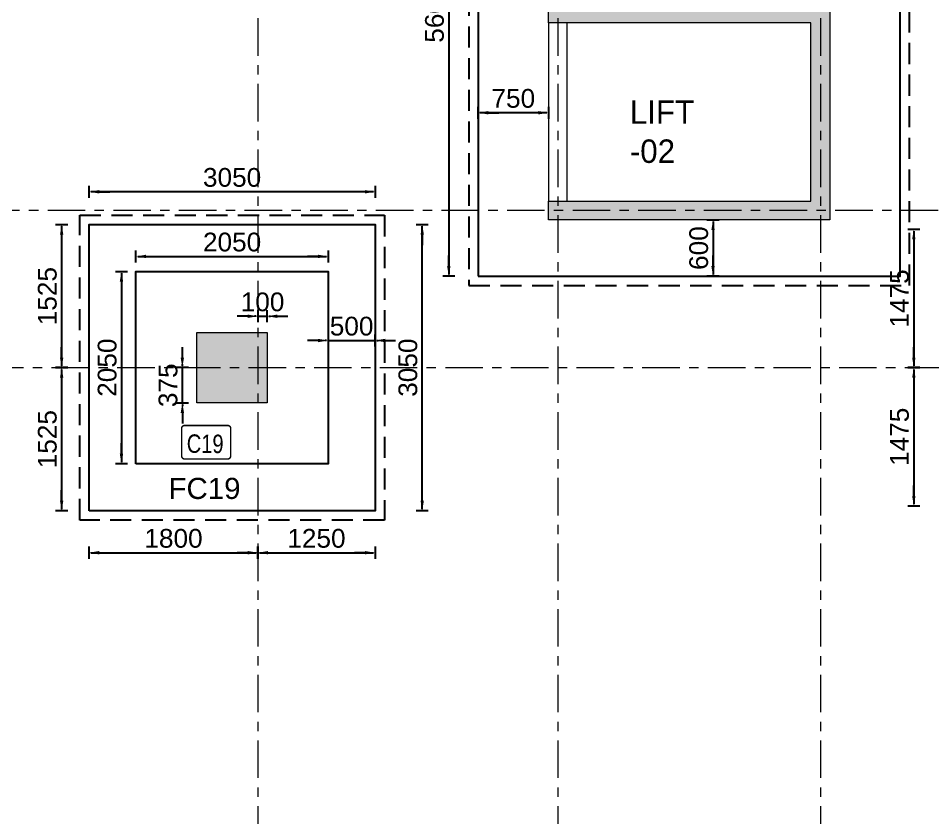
# Model space of a CAD drawing. Extents: x 1878645 to 3043969, y -1160829 to -603973.
# Drawn here: x 2120550 to 2130305, y -662941 to -654417 of the extents above; entities that cross this region are included whole.
import ezdxf
from ezdxf.enums import TextEntityAlignment as Align

# ---------------------------------------------------------------- set-up
doc = ezdxf.new("R2010")
doc.units = 0
doc.header["$LTSCALE"] = 100
doc.header["$PDMODE"] = 66
doc.linetypes.add('Grids', pattern=[7, 4, -1, 1, -1])
doc.linetypes.add('SCHidden', pattern=[0.375, 0.25, -0.125])
doc.layers.get('Defpoints').update_dxf_attribs({"lineweight": 0})
for name, color, linetype in [('A-ANNO-TEXT', 8, 'Continuous'), ('A-DIMN-100', 5, 'Continuous'), ('COMMENTS', 30, 'Continuous'), ('Dim', 3, 'Continuous'), ('Footing', 5, 'Continuous'), ('Footing Nos', 4, 'Continuous'), ('PCC', 2, 'Continuous'), ('RETAIN-WALL', 1, 'Continuous')]:
    doc.layers.add(name, color=color, linetype=linetype)
for name, color, linetype, lineweight in [('A-GRID', 8, 'Grids', 0), ('A-WALL-BRCK', 7, 'Continuous', 0), ('ECO COL', 6, 'Continuous', 0), ('Eco_  CNO', 7, 'Continuous', 25)]:
    doc.layers.add(name, color=color, linetype=linetype, lineweight=lineweight)
doc.styles.add('ARIAL', font='arial.ttf')
doc.styles.add('DIM-1', font='ARIALN.TTF')
doc.styles.add('ITA', font='simplex.shx')
doc.styles.add('SC-BBS1', font='SansSerif')
doc.dimstyles.new('A-150-DIM-EXT_MAIN(FT)', dxfattribs={"dimscale": 0, "dimtxt": 200, "dimasz": 18, "dimexe": 100, "dimexo": 100, "dimgap": 50, "dimtad": 1, "dimdec": 0, "dimdsep": 46, "dimtxsty": 'ARIAL', "dimblk": 'A3', "dimcen": 0.025, "dimse1": 1, "dimse2": 1, "dimclrd": 256, "dimclre": 256, "dimclrt": 7, "dimazin": 2, "dimtfac": 1, "dimtdec": 0, "dimtix": 1, "dimtmove": 2, "dimatfit": 3, "dimldrblk": 'WSA-DOT-100', "dimfxl": 1, "dimtolj": 1, "dimtzin": 0, "dimarcsym": 0})

# ---------------------------------------------------------------- blocks, each defined once
blk = doc.blocks.new('A2')
at = {"layer": 'Dim', "linetype": 'ByBlock', "lineweight": -2, "extrusion": (0, 0, -1)}
blk.add_lwpolyline([(6, 0), (12.2, 0)], dxfattribs=at)
blk.add_solid([(6, -1), (0, 0), (6, 1)], dxfattribs=at)
blk = doc.blocks.new('A3')
at = {"layer": 'Dim', "linetype": 'ByBlock', "lineweight": -2}
blk.add_line((0, 3.59), (0, -3.59), dxfattribs=at)
blk.add_blockref('A2', (0, 0), dxfattribs=at)
blk = doc.blocks.new('*D491')
at = {"layer": 'Defpoints', "color": 0, "transparency": 16777216}
for p in [(2123206, -657594.4), (2123106, -657767.4), (2123206, -657767.4)]:
    blk.add_point(p, dxfattribs=at)
at = {"layer": 'Dim', "lineweight": -2, "transparency": 16777216}
for p, q in [((2123088, -657594.4), (2123070, -657594.4)), ((2123106, -657594.4), (2123206, -657594.4)), ((2123224, -657594.4), (2123242, -657594.4))]:
    blk.add_line(p, q, dxfattribs=at)
at = {"layer": 'Dim', "lineweight": -2, "transparency": 16777216, "xscale": 18, "yscale": 18, "zscale": 18}
blk.add_blockref('A3', (2123106, -657594.4), dxfattribs=at)
at = {"layer": 'Dim', "lineweight": -2, "transparency": 16777216, "xscale": 18, "yscale": 18, "zscale": 18, "rotation": 180}
blk.add_blockref('A3', (2123206, -657594.4), dxfattribs=at)
at = {"layer": 'Dim', "color": 7, "transparency": 16777216, "insert": (2123156, -657442.3), "char_height": 200, "attachment_point": 5, "style": 'ARIAL'}
blk.add_mtext('\\A1;100', dxfattribs=at)
blk = doc.blocks.new('WSA-DOT-100')
at = {"layer": 'A-DIMN-100', "color": 5}
for p, q in [((0, -200), (0, 200)), ((-200, 0), (200, 0))]:
    blk.add_line(p, q, dxfattribs=at)
at = {"layer": 'A-DIMN-100', "color": 1, "const_width": 60}
blk.add_lwpolyline([(-30, 0, 1), (30, 0, 1)], format="xyb", close=True, dxfattribs=at)
blk = doc.blocks.new('*D492')
at = {"layer": 'Defpoints', "color": 0, "transparency": 16777216}
for p in [(2122300.5, -658142.4), (2122456, -658142.4), (2122456, -658517.4)]:
    blk.add_point(p, dxfattribs=at)
at = {"layer": 'Dim', "lineweight": -2, "transparency": 16777216}
for p, q in [((2122300.5, -658124.4), (2122300.5, -658106.4)), ((2122300.5, -658517.4), (2122300.5, -658142.4)), ((2122300.5, -658535.4), (2122300.5, -658553.4))]:
    blk.add_line(p, q, dxfattribs=at)
at = {"layer": 'Dim', "lineweight": -2, "transparency": 16777216, "xscale": 18, "yscale": 18, "zscale": 18}
for p, rotation in [((2122300.5, -658142.4), 270), ((2122300.5, -658517.4), 90)]:
    blk.add_blockref('A3', p, dxfattribs=dict(at, rotation=rotation))
at = {"layer": 'Dim', "color": 7, "transparency": 16777216, "insert": (2122148.3, -658329.9), "char_height": 200, "attachment_point": 5, "rotation": 90, "style": 'ARIAL'}
blk.add_mtext('\\A1;375', dxfattribs=at)
blk = doc.blocks.new('Co')
at = {"const_width": 0.75}
blk.add_lwpolyline([(-12.57, -7.17), (-12.57, 6.59, -0.414214), (-11.07, 8.09), (10.51, 8.09, -0.414214), (12.01, 6.59), (12.01, -7.17, -0.414214), (10.51, -8.67), (-11.07, -8.67, -0.414214)], format="xyb", close=True, dxfattribs=at)
at = {"style": 'ITA', "width": 0.669972}
blk.add_attdef('COL', text='', height=10.5, rotation=0.638, dxfattribs=at).set_placement((-9.93, -5.51), (8.49, -5.3), align=Align.FIT)
blk = doc.blocks.new('*D530')
at = {"layer": 'Defpoints', "color": 0, "transparency": 16777216}
for p in [(2125456, -651567.4), (2125143, -657167.4), (2125456, -657167.4)]:
    blk.add_point(p, dxfattribs=at)
at = {"layer": 'Dim', "lineweight": -2, "transparency": 16777216}
blk.add_line((2125143, -651585.4), (2125143, -657149.4), dxfattribs=at)
at = {"layer": 'Dim', "lineweight": -2, "transparency": 16777216, "xscale": 18, "yscale": 18, "zscale": 18}
for p, rotation in [((2125143, -651567.4), 90), ((2125143, -657167.4), 270)]:
    blk.add_blockref('A3', p, dxfattribs=dict(at, rotation=rotation))
at = {"layer": 'Dim', "color": 7, "transparency": 16777216, "insert": (2124990.9, -654367.4), "char_height": 200, "attachment_point": 5, "rotation": 90, "style": 'ARIAL', "bg_fill": 3, "box_fill_scale": 1.1, "bg_fill_color": 257, "bg_fill_transparency": 0}
blk.add_mtext('\\A1;5600', dxfattribs=at)
blk = doc.blocks.new('*D586')
at = {"layer": 'Defpoints', "color": 0, "transparency": 16777216}
for p in [(2127937, -656567.4), (2127937, -657167.4), (2127961.5, -657167.4)]:
    blk.add_point(p, dxfattribs=at)
at = {"layer": 'Dim', "lineweight": -2, "transparency": 16777216}
blk.add_line((2127961.5, -656585.4), (2127961.5, -657149.4), dxfattribs=at)
at = {"layer": 'Dim', "lineweight": -2, "transparency": 16777216, "xscale": 18, "yscale": 18, "zscale": 18}
for p, rotation in [((2127961.5, -656567.4), 90), ((2127961.5, -657167.4), 270)]:
    blk.add_blockref('A3', p, dxfattribs=dict(at, rotation=rotation))
at = {"layer": 'Dim', "color": 7, "transparency": 16777216, "insert": (2127809.4, -656867.4), "char_height": 200, "attachment_point": 5, "rotation": 90, "style": 'ARIAL'}
blk.add_mtext('\\A1;600', dxfattribs=at)
blk = doc.blocks.new('*D587')
at = {"layer": 'Defpoints', "color": 0, "transparency": 16777216}
for p in [(2125456, -655417.4), (2125456, -655424.6), (2126206, -655417.4)]:
    blk.add_point(p, dxfattribs=at)
at = {"layer": 'Dim', "lineweight": -2, "transparency": 16777216}
blk.add_line((2126188, -655424.6), (2125474, -655424.6), dxfattribs=at)
at = {"layer": 'Dim', "lineweight": -2, "transparency": 16777216, "xscale": 18, "yscale": 18, "zscale": 18, "rotation": 180}
blk.add_blockref('A3', (2125456, -655424.6), dxfattribs=at)
at = {"layer": 'Dim', "lineweight": -2, "transparency": 16777216, "xscale": 18, "yscale": 18, "zscale": 18}
blk.add_blockref('A3', (2126206, -655424.6), dxfattribs=at)
at = {"layer": 'Dim', "color": 7, "transparency": 16777216, "insert": (2125831, -655272.5), "char_height": 200, "attachment_point": 5, "style": 'ARIAL'}
blk.add_mtext('\\A1;750', dxfattribs=at)
blk = doc.blocks.new('*D604')
at = {"layer": 'Defpoints', "color": 0, "transparency": 16777216}
for p in [(2123856, -657842.8), (2124356, -657842.8), (2124356, -657853)]:
    blk.add_point(p, dxfattribs=at)
at = {"layer": 'Dim', "lineweight": -2, "transparency": 16777216}
for p, q in [((2123838, -657853), (2123820, -657853)), ((2123856, -657853), (2124356, -657853)), ((2124374, -657853), (2124392, -657853))]:
    blk.add_line(p, q, dxfattribs=at)
at = {"layer": 'Dim', "lineweight": -2, "transparency": 16777216, "xscale": 18, "yscale": 18, "zscale": 18}
blk.add_blockref('A3', (2123856, -657853), dxfattribs=at)
at = {"layer": 'Dim', "lineweight": -2, "transparency": 16777216, "xscale": 18, "yscale": 18, "zscale": 18, "rotation": 180}
blk.add_blockref('A3', (2124356, -657853), dxfattribs=at)
at = {"layer": 'Dim', "color": 7, "transparency": 16777216, "insert": (2124106, -657700.9), "char_height": 200, "attachment_point": 5, "style": 'ARIAL'}
blk.add_mtext('\\A1;500', dxfattribs=at)
blk = doc.blocks.new('*D605')
at = {"layer": 'Defpoints', "color": 0, "transparency": 16777216}
for p in [(2123856, -656956.3), (2121806, -657117.4), (2123856, -657117.4)]:
    blk.add_point(p, dxfattribs=at)
at = {"layer": 'Dim', "lineweight": -2, "transparency": 16777216}
blk.add_line((2121824, -656956.3), (2123838, -656956.3), dxfattribs=at)
at = {"layer": 'Dim', "lineweight": -2, "transparency": 16777216, "xscale": 18, "yscale": 18, "zscale": 18, "rotation": 180}
blk.add_blockref('A3', (2121806, -656956.3), dxfattribs=at)
at = {"layer": 'Dim', "lineweight": -2, "transparency": 16777216, "xscale": 18, "yscale": 18, "zscale": 18}
blk.add_blockref('A3', (2123856, -656956.3), dxfattribs=at)
at = {"layer": 'Dim', "color": 7, "transparency": 16777216, "insert": (2122831, -656804.2), "char_height": 200, "attachment_point": 5, "style": 'ARIAL'}
blk.add_mtext('\\A1;2050', dxfattribs=at)
blk = doc.blocks.new('*D606')
at = {"layer": 'Defpoints', "color": 0, "transparency": 16777216}
for p in [(2121806, -657117.4), (2121651.2, -659167.4), (2121806, -659167.4)]:
    blk.add_point(p, dxfattribs=at)
at = {"layer": 'Dim', "lineweight": -2, "transparency": 16777216}
blk.add_line((2121651.2, -657135.4), (2121651.2, -659149.4), dxfattribs=at)
at = {"layer": 'Dim', "lineweight": -2, "transparency": 16777216, "xscale": 18, "yscale": 18, "zscale": 18}
for p, rotation in [((2121651.2, -657117.4), 90), ((2121651.2, -659167.4), 270)]:
    blk.add_blockref('A3', p, dxfattribs=dict(at, rotation=rotation))
at = {"layer": 'Dim', "color": 7, "transparency": 16777216, "insert": (2121499.1, -658142.4), "char_height": 200, "attachment_point": 5, "rotation": 90, "style": 'ARIAL'}
blk.add_mtext('\\A1;2050', dxfattribs=at)
blk = doc.blocks.new('*D607')
at = {"layer": 'Defpoints', "color": 0, "transparency": 16777216}
for p in [(2121306, -656267.1), (2121306, -656617.4), (2124356, -656617.4)]:
    blk.add_point(p, dxfattribs=at)
at = {"layer": 'Dim', "lineweight": -2, "transparency": 16777216}
blk.add_line((2124338, -656267.1), (2121324, -656267.1), dxfattribs=at)
at = {"layer": 'Dim', "lineweight": -2, "transparency": 16777216, "xscale": 18, "yscale": 18, "zscale": 18, "rotation": 180}
blk.add_blockref('A3', (2121306, -656267.1), dxfattribs=at)
at = {"layer": 'Dim', "lineweight": -2, "transparency": 16777216, "xscale": 18, "yscale": 18, "zscale": 18}
blk.add_blockref('A3', (2124356, -656267.1), dxfattribs=at)
at = {"layer": 'Dim', "color": 7, "transparency": 16777216, "insert": (2122831, -656115), "char_height": 200, "attachment_point": 5, "style": 'ARIAL'}
blk.add_mtext('\\A1;3050', dxfattribs=at)
blk = doc.blocks.new('*D608')
at = {"layer": 'Defpoints', "color": 0, "transparency": 16777216}
for p in [(2124356, -656617.4), (2124859.3, -656617.4), (2124356, -659667.4)]:
    blk.add_point(p, dxfattribs=at)
at = {"layer": 'Dim', "lineweight": -2, "transparency": 16777216}
blk.add_line((2124859.3, -659649.4), (2124859.3, -656635.4), dxfattribs=at)
at = {"layer": 'Dim', "lineweight": -2, "transparency": 16777216, "xscale": 18, "yscale": 18, "zscale": 18}
for p, rotation in [((2124859.3, -656617.4), 90), ((2124859.3, -659667.4), 270)]:
    blk.add_blockref('A3', p, dxfattribs=dict(at, rotation=rotation))
at = {"layer": 'Dim', "color": 7, "transparency": 16777216, "insert": (2124707.1, -658142.4), "char_height": 200, "attachment_point": 5, "rotation": 90, "style": 'ARIAL'}
blk.add_mtext('\\A1;3050', dxfattribs=at)
blk = doc.blocks.new('*D609')
at = {"layer": 'Defpoints', "color": 0, "transparency": 16777216}
for p in [(2121306, -656617.4), (2121012.9, -658142.4), (2121306, -658142.4)]:
    blk.add_point(p, dxfattribs=at)
at = {"layer": 'Dim', "lineweight": -2, "transparency": 16777216}
blk.add_line((2121012.9, -656635.4), (2121012.9, -658124.4), dxfattribs=at)
at = {"layer": 'Dim', "lineweight": -2, "transparency": 16777216, "xscale": 18, "yscale": 18, "zscale": 18}
for p, rotation in [((2121012.9, -656617.4), 90), ((2121012.9, -658142.4), 270)]:
    blk.add_blockref('A3', p, dxfattribs=dict(at, rotation=rotation))
at = {"layer": 'Dim', "color": 7, "transparency": 16777216, "insert": (2120860.7, -657379.9), "char_height": 200, "attachment_point": 5, "rotation": 90, "style": 'ARIAL'}
blk.add_mtext('\\A1;1525', dxfattribs=at)
blk = doc.blocks.new('*D610')
at = {"layer": 'Defpoints', "color": 0, "transparency": 16777216}
for p in [(2121306, -658142.4), (2121012.9, -659667.4), (2121306, -659667.4)]:
    blk.add_point(p, dxfattribs=at)
at = {"layer": 'Dim', "lineweight": -2, "transparency": 16777216}
blk.add_line((2121012.9, -658160.4), (2121012.9, -659649.4), dxfattribs=at)
at = {"layer": 'Dim', "lineweight": -2, "transparency": 16777216, "xscale": 18, "yscale": 18, "zscale": 18}
for p, rotation in [((2121012.9, -658142.4), 90), ((2121012.9, -659667.4), 270)]:
    blk.add_blockref('A3', p, dxfattribs=dict(at, rotation=rotation))
at = {"layer": 'Dim', "color": 7, "transparency": 16777216, "insert": (2120860.7, -658904.9), "char_height": 200, "attachment_point": 5, "rotation": 90, "style": 'ARIAL'}
blk.add_mtext('\\A1;1525', dxfattribs=at)
blk = doc.blocks.new('*D611')
at = {"layer": 'Defpoints', "color": 0, "transparency": 16777216}
for p in [(2121306, -659667.4), (2123106, -659667.4), (2123106, -660115.5)]:
    blk.add_point(p, dxfattribs=at)
at = {"layer": 'Dim', "lineweight": -2, "transparency": 16777216}
blk.add_line((2121324, -660115.5), (2123088, -660115.5), dxfattribs=at)
at = {"layer": 'Dim', "lineweight": -2, "transparency": 16777216, "xscale": 18, "yscale": 18, "zscale": 18, "rotation": 180}
blk.add_blockref('A3', (2121306, -660115.5), dxfattribs=at)
at = {"layer": 'Dim', "lineweight": -2, "transparency": 16777216, "xscale": 18, "yscale": 18, "zscale": 18}
blk.add_blockref('A3', (2123106, -660115.5), dxfattribs=at)
at = {"layer": 'Dim', "color": 7, "transparency": 16777216, "insert": (2122206, -659963.4), "char_height": 200, "attachment_point": 5, "style": 'ARIAL'}
blk.add_mtext('\\A1;1800', dxfattribs=at)
blk = doc.blocks.new('*D612')
at = {"layer": 'Defpoints', "color": 0, "transparency": 16777216}
for p in [(2123106, -659667.4), (2124356, -659667.4), (2124356, -660115.5)]:
    blk.add_point(p, dxfattribs=at)
at = {"layer": 'Dim', "lineweight": -2, "transparency": 16777216}
blk.add_line((2123124, -660115.5), (2124338, -660115.5), dxfattribs=at)
at = {"layer": 'Dim', "lineweight": -2, "transparency": 16777216, "xscale": 18, "yscale": 18, "zscale": 18, "rotation": 180}
blk.add_blockref('A3', (2123106, -660115.5), dxfattribs=at)
at = {"layer": 'Dim', "lineweight": -2, "transparency": 16777216, "xscale": 18, "yscale": 18, "zscale": 18}
blk.add_blockref('A3', (2124356, -660115.5), dxfattribs=at)
at = {"layer": 'Dim', "color": 7, "transparency": 16777216, "insert": (2123731, -659963.4), "char_height": 200, "attachment_point": 5, "style": 'ARIAL'}
blk.add_mtext('\\A1;1250', dxfattribs=at)
blk = doc.blocks.new('*D743')
at = {"layer": 'Defpoints', "color": 0, "transparency": 16777216}
for p in [(2130456, -656667.4), (2130103.1, -658142.4), (2130456, -658142.4)]:
    blk.add_point(p, dxfattribs=at)
at = {"layer": 'Dim', "lineweight": -2, "transparency": 16777216}
blk.add_line((2130103.1, -656685.4), (2130103.1, -658124.4), dxfattribs=at)
at = {"layer": 'Dim', "lineweight": -2, "transparency": 16777216, "xscale": 18, "yscale": 18, "zscale": 18}
for p, rotation in [((2130103.1, -656667.4), 90), ((2130103.1, -658142.4), 270)]:
    blk.add_blockref('A3', p, dxfattribs=dict(at, rotation=rotation))
at = {"layer": 'Dim', "color": 7, "transparency": 16777216, "insert": (2129951, -657404.9), "char_height": 200, "attachment_point": 5, "rotation": 90, "style": 'ARIAL'}
blk.add_mtext('\\A1;1475', dxfattribs=at)
blk = doc.blocks.new('*D744')
at = {"layer": 'Defpoints', "color": 0, "transparency": 16777216}
for p in [(2130456, -658142.4), (2130103.1, -659617.4), (2130456, -659617.4)]:
    blk.add_point(p, dxfattribs=at)
at = {"layer": 'Dim', "lineweight": -2, "transparency": 16777216}
blk.add_line((2130103.1, -658160.4), (2130103.1, -659599.4), dxfattribs=at)
at = {"layer": 'Dim', "lineweight": -2, "transparency": 16777216, "xscale": 18, "yscale": 18, "zscale": 18}
for p, rotation in [((2130103.1, -658142.4), 90), ((2130103.1, -659617.4), 270)]:
    blk.add_blockref('A3', p, dxfattribs=dict(at, rotation=rotation))
at = {"layer": 'Dim', "color": 7, "transparency": 16777216, "insert": (2129951, -658879.9), "char_height": 200, "attachment_point": 5, "rotation": 90, "style": 'ARIAL'}
blk.add_mtext('\\A1;1475', dxfattribs=at)
blk = doc.blocks.new('G$C92EAE22F')
at = {"layer": 'RETAIN-WALL', "lineweight": -3}
h = blk.add_hatch(dxfattribs=at)
h.set_pattern_fill('ANSI31', color=11, scale=25)
h.set_pattern_definition([(45, (-2234185.81, 595374.29), (-56.1266008, 56.1266008), [])])
edge = h.paths.add_edge_path()
edge.add_line((33122.7, 0.3), (33122.7, 250))
edge.add_line((33122.7, 250), (222.7, 250))
edge.add_line((222.7, 250), (222.7, 16250.3))
edge.add_line((222.7, 16250.3), (5522.7, 16250.3))
edge.add_line((5522.7, 16250.3), (5522.7, 25850.3))
edge.add_line((5522.7, 25850.3), (28572.7, 25850.3))
edge.add_line((28572.7, 25850.3), (28572.7, 28300.3))
edge.add_line((28572.7, 28300.3), (61172.7, 28300.3))
edge.add_line((61172.7, 28300.3), (61172.7, 250.6))
edge.add_line((61172.7, 250.6), (50722.7, 249.8))
edge.add_line((50722.7, 249.8), (50722.7, -0.2))
edge.add_line((50722.7, -0.2), (61422.7, 0.6))
edge.add_line((61422.7, 0.6), (61422.7, 28550.3))
edge.add_line((61422.7, 28550.3), (28322.7, 28550.3))
edge.add_line((28322.7, 28550.3), (28322.7, 26100.3))
edge.add_line((28322.7, 26100.3), (5272.7, 26100.3))
edge.add_line((5272.7, 26100.3), (5272.7, 16500.3))
edge.add_line((5272.7, 16500.3), (-27.3, 16500.3))
edge.add_line((-27.3, 16500.3), (-27.3, 0))
edge.add_line((-27.3, 0), (33122.7, 0))

msp = doc.modelspace()

# ---------------------------------------------------------------- hatches: boundary and pattern name
at = {"layer": 'ECO COL'}
h = msp.add_hatch(color=256, dxfattribs=at)
h.dxf.hatch_style = 1
h.paths.add_polyline_path([(2126206.01882, -652167.43425), (2126206.01882, -652367.43425), (2129006.01882, -652367.43425), (2129006.01882, -654267.43425), (2126206.01882, -654267.43425), (2126206.01882, -654467.43425), (2129006.01882, -654467.43425), (2129006.01882, -656367.43425), (2126206.01882, -656367.43425), (2126206.01882, -656567.43425), (2129206.01882, -656567.43425), (2129206.01882, -652167.43425)])
h = msp.add_hatch(color=256, dxfattribs=at)
h.dxf.hatch_style = 1
h.paths.add_polyline_path([(2122456.01882, -657767.43425), (2122456.01882, -658517.44307), (2123206.01882, -658517.44307), (2123206.01882, -657767.43425)])

# ---------------------------------------------------------------- linework, layer by layer
at = {"layer": 'A-GRID'}
for p, q in [((2123106.01882, -647417.03522), (2123106.01882, -682739.87014)), ((2126306.02485, -647417.03522), (2126306.02485, -682739.87014)), ((2129106.01882, -647417.03522), (2129106.01882, -682739.87014)), ((2158364.42469, -656467.43425), (2088240.36157, -656467.43425)), ((2157706.18259, -658142.44453), (2088240.36157, -658142.44453))]:
    msp.add_line(p, q, dxfattribs=at)
at = {"layer": 'A-WALL-BRCK'}
msp.add_lwpolyline([(2126406.01882, -654467.43425), (2126206.01882, -654467.43425), (2126206.01882, -656367.43425), (2126406.01882, -656367.43425)], close=True, dxfattribs=at)
at = {"layer": 'ECO COL', "color": 4}
msp.add_lwpolyline([(2126206.01882, -652167.43425), (2129206.01882, -652167.43425), (2129206.01882, -656567.43425), (2126206.01882, -656567.43425), (2126206.01882, -656367.43425), (2129006.01882, -656367.43425), (2129006.01882, -654467.43425), (2126206.01882, -654467.43425), (2126206.01882, -654267.43425), (2129006.01882, -654267.43425), (2129006.01882, -652367.43425), (2126206.01882, -652367.43425), (2126206.01882, -652167.43425)], dxfattribs=at)
msp.add_lwpolyline([(2122456.01882, -657767.43425), (2123206.01882, -657767.43425), (2123206.01882, -658517.44307), (2122456.01882, -658517.44307)], close=True, dxfattribs=at)
at = {"layer": 'Footing'}
for points in [[(2125456.01882, -657167.43425), (2129956.01882, -657167.43425), (2129956.01882, -651567.43425), (2125456.01882, -651567.43425)], [(2121306.01882, -659667.44013), (2121306.01882, -656617.44013), (2124356.01882, -656617.44013), (2124356.01882, -659667.44013)], [(2121806.01882, -659167.44013), (2121806.01882, -657117.44013), (2123856.01882, -657117.44013), (2123856.01882, -659167.44013)]]:
    msp.add_lwpolyline(points, close=True, dxfattribs=at)
at = {"layer": 'PCC', "linetype": 'SCHidden', "ltscale": 9}
msp.add_lwpolyline([(2121206.01882, -659767.44013), (2121206.01882, -656517.44013), (2124456.01882, -656517.44013), (2124456.01882, -659767.44013)], close=True, dxfattribs=at)

# ---------------------------------------------------------------- block references
at = {"layer": 'Eco_  CNO'}
ref = msp.add_blockref('Co', (2122560.70442, -658943.53106), dxfattribs=dict(at, xscale=-21.30803341128, yscale=21.30803341128, zscale=15.2200238652, rotation=179.9999999999787))
ref.add_attrib('COL', 'C19', dxfattribs={"layer": '0', "height": 196.886229, "rotation": 359.361957392, "style": 'ARIAL', "width": 0.778055}).set_placement((2122346.52491, -659049.91105), (2122739.08492, -659054.28275), align=Align.FIT)

# ---------------------------------------------------------------- texts
at = {"layer": 'A-ANNO-TEXT', "insert": (2127073.47366, -655292.57369), "char_height": 250, "width": 1157.6203655, "attachment_point": 1, "style": 'DIM-1'}
msp.add_mtext('{\\fCentury Gothic|b0|i0|c0|p34;LIFT -02}', dxfattribs=at)
at = {"layer": 'Footing Nos', "style": 'SC-BBS1'}
msp.add_text('FC19', height=225, dxfattribs=at).set_placement((2122152.48655, -659317.31795), align=Align.TOP_LEFT)

# ---------------------------------------------------------------- dimensions: what is measured, and where the dimension line sits
at = {"layer": 'Dim'}
for base, p1, p2, picture, middle in [((2121306.01882, -656267.1342), (2124356.01882, -656617.44013), (2121306.01882, -656617.44013), '*D607', (2122831.01882, -656114.95139)), ((2123856.01882, -656956.31557), (2121806.01882, -657117.44013), (2123856.01882, -657117.44013), '*D605', (2122831.01882, -656804.20097)), ((2123206.01882, -657594.38188), (2123106.01882, -657767.43425), (2123206.01882, -657767.43425), '*D491', (2123156.01882, -657442.26728)), ((2124356.01882, -657852.98582), (2123856.01882, -657842.7848), (2124356.01882, -657842.7848), '*D604', (2124106.01882, -657700.87123)), ((2123106.01882, -660115.49196), (2121306.01882, -659667.44013), (2123106.01882, -659667.44013), '*D611', (2122206.01882, -659963.37736)), ((2124356.01882, -660115.49196), (2123106.01882, -659667.44013), (2124356.01882, -659667.44013), '*D612', (2123731.01882, -659963.37736))]:
    dim = msp.add_linear_dim(base=base, p1=p1, p2=p2, dimstyle='A-150-DIM-EXT_MAIN(FT)', override={"dimscale": 1}, dxfattribs=at)
    dim.commit()
    dim.dimension.update_dxf_attribs({"geometry": picture, "text_midpoint": middle})
for base, p1, p2, picture, middle in [((2121012.85801, -658142.44453), (2121306.01882, -656617.44013), (2121306.01882, -658142.44453), '*D609', (2120860.74341, -657379.94233)), ((2127961.47152, -657167.43425), (2127936.98906, -656567.43425), (2127936.98906, -657167.43425), '*D586', (2127809.35693, -656867.43425)), ((2130103.08032, -658142.44013), (2130456.01882, -656667.44013), (2130456.01882, -658142.44013), '*D743', (2129950.96572, -657404.94013)), ((2121651.23826, -659167.44013), (2121806.01882, -657117.44013), (2121806.01882, -659167.44013), '*D606', (2121499.12367, -658142.44013)), ((2122300.45252, -658142.44453), (2122456.01882, -658517.44307), (2122456.01882, -658142.44453), '*D492', (2122148.26971, -658329.9438)), ((2121012.85801, -659667.44013), (2121306.01882, -658142.44453), (2121306.01882, -659667.44013), '*D610', (2120860.74341, -658904.94233)), ((2130103.07958, -659617.44013), (2130456.01882, -658142.44013), (2130456.01882, -659617.44013), '*D744', (2129950.96499, -658879.94013))]:
    dim = msp.add_linear_dim(base=base, p1=p1, p2=p2, angle=90, dimstyle='A-150-DIM-EXT_MAIN(FT)', override={"dimscale": 1}, dxfattribs=at)
    dim.commit()
    dim.dimension.update_dxf_attribs({"geometry": picture, "text_midpoint": middle})

# ---------------------------------------------------------------- next in the draw order: dimensions: what is measured, and where the dimension line sits
dim = msp.add_linear_dim(base=(2125142.99871, -657167.43425), p1=(2125456.01882, -651567.43425), p2=(2125456.01882, -657167.43425), angle=90, dimstyle='A-150-DIM-EXT_MAIN(FT)', override={"dimscale": 1, "dimtfill": 1, "dimarcsym": 1}, dxfattribs=at)
dim.commit()
dim.dimension.update_dxf_attribs({"geometry": '*D530', "text_midpoint": (2124990.88412, -654367.43425)})

# ---------------------------------------------------------------- next in the draw order: linework, layer by layer
at = {"layer": 'PCC', "linetype": 'SCHidden', "ltscale": 9}
msp.add_lwpolyline([(2125356.01882, -657267.43425), (2130056.01882, -657267.43425), (2130056.01882, -651467.43425), (2125356.01882, -651467.43425)], close=True, dxfattribs=at)

# ---------------------------------------------------------------- next in the draw order: block references
at = {"layer": 'COMMENTS'}
msp.add_blockref('G$C92EAE22F', (2090083.27986, -677467.43425), dxfattribs=at)

# ---------------------------------------------------------------- next in the draw order: dimensions: what is measured, and where the dimension line sits
at = {"layer": 'Dim'}
dim = msp.add_linear_dim(base=(2125456.01882, -655424.62666), p1=(2126206.01882, -655417.43425), p2=(2125456.01882, -655417.43425), dimstyle='A-150-DIM-EXT_MAIN(FT)', override={"dimscale": 1}, dxfattribs=at)
dim.commit()
dim.dimension.update_dxf_attribs({"geometry": '*D587', "text_midpoint": (2125831.01882, -655272.51206)})
dim = msp.add_linear_dim(base=(2124859.25717, -656617.44013), p1=(2124356.01882, -659667.44013), p2=(2124356.01882, -656617.44013), angle=90, dimstyle='A-150-DIM-EXT_MAIN(FT)', override={"dimscale": 1}, dxfattribs=at)
dim.commit()
dim.dimension.update_dxf_attribs({"geometry": '*D608', "text_midpoint": (2124707.07436, -658142.44013)})

doc.saveas('drawing.dxf')
